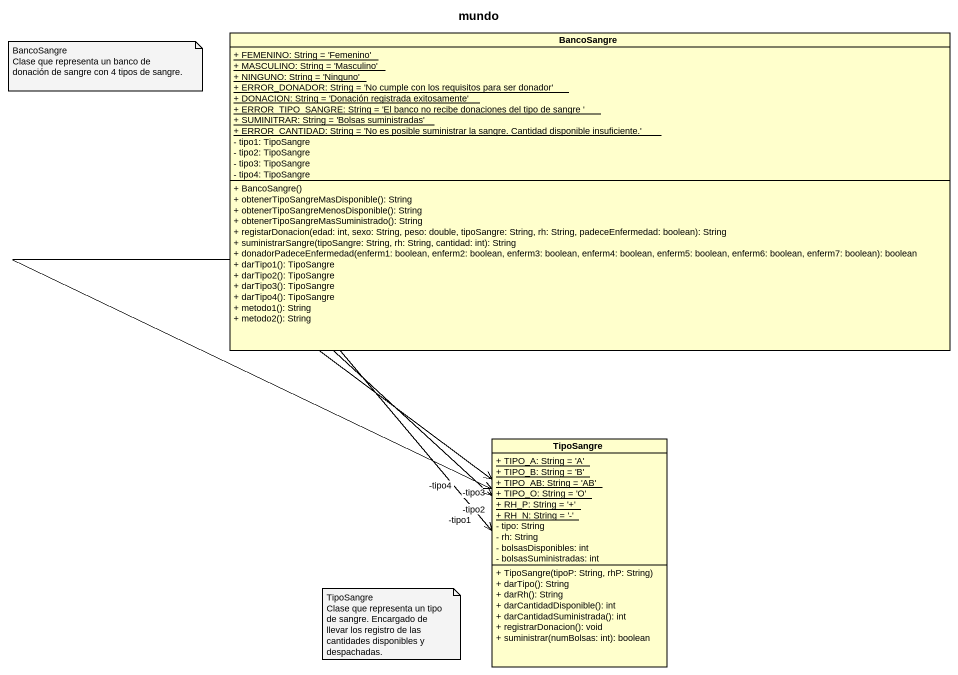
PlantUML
@startuml
title mundo
hide circle
hide empty members
skinparam classAttributeIconSize 0
class BancoSangre {
  {static} + FEMENINO: String = 'Femenino'
  {static} + MASCULINO: String = 'Masculino'
  {static} + NINGUNO: String = 'Ninguno'
  {static} + ERROR_DONADOR: String = 'No cumple con los requisitos para ser donador'
  {static} + DONACION: String = 'Donación registrada exitosamente'
  {static} + ERROR_TIPO_SANGRE: String = 'El banco no recibe donaciones del tipo de sangre '
  {static} + SUMINITRAR: String = 'Bolsas suministradas'
  {static} + ERROR_CANTIDAD: String = 'No es posible suministrar la sangre. Cantidad disponible insuficiente.'
  - tipo1: TipoSangre
  - tipo2: TipoSangre
  - tipo3: TipoSangre
  - tipo4: TipoSangre
  + BancoSangre()
  + obtenerTipoSangreMasDisponible(): String
  + obtenerTipoSangreMenosDisponible(): String
  + obtenerTipoSangreMasSuministrado(): String
  + registarDonacion(edad: int, sexo: String, peso: double, tipoSangre: String, rh: String, padeceEnfermedad: boolean): String
  + suministrarSangre(tipoSangre: String, rh: String, cantidad: int): String
  + donadorPadeceEnfermedad(enferm1: boolean, enferm2: boolean, enferm3: boolean, enferm4: boolean, enferm5: boolean, enferm6: boolean, enferm7: boolean): boolean
  + darTipo1(): TipoSangre
  + darTipo2(): TipoSangre
  + darTipo3(): TipoSangre
  + darTipo4(): TipoSangre
  + metodo1(): String
  + metodo2(): String
}
class TipoSangre {
  {static} + TIPO_A: String = 'A'
  {static} + TIPO_B: String = 'B'
  {static} + TIPO_AB: String = 'AB'
  {static} + TIPO_O: String = 'O'
  {static} + RH_P: String = '+'
  {static} + RH_N: String = '-'
  - tipo: String
  - rh: String
  - bolsasDisponibles: int
  - bolsasSuministradas: int
  + TipoSangre(tipoP: String, rhP: String)
  + darTipo(): String
  + darRh(): String
  + darCantidadDisponible(): int
  + darCantidadSuministrada(): int
  + registrarDonacion(): void
  + suministrar(numBolsas: int): boolean
}
BancoSangre --> "-tipo1" TipoSangre
BancoSangre --> "-tipo2" TipoSangre
BancoSangre --> "-tipo3" TipoSangre
BancoSangre --> "-tipo4" TipoSangre
note as N1
  BancoSangre
  Clase que representa un banco de donación de sangre con 4 tipos de sangre.
end note
note as N2
  TipoSangre
  Clase que representa un tipo de sangre. Encargado de llevar los registro de las cantidades disponibles y despachadas.
end note
@enduml
